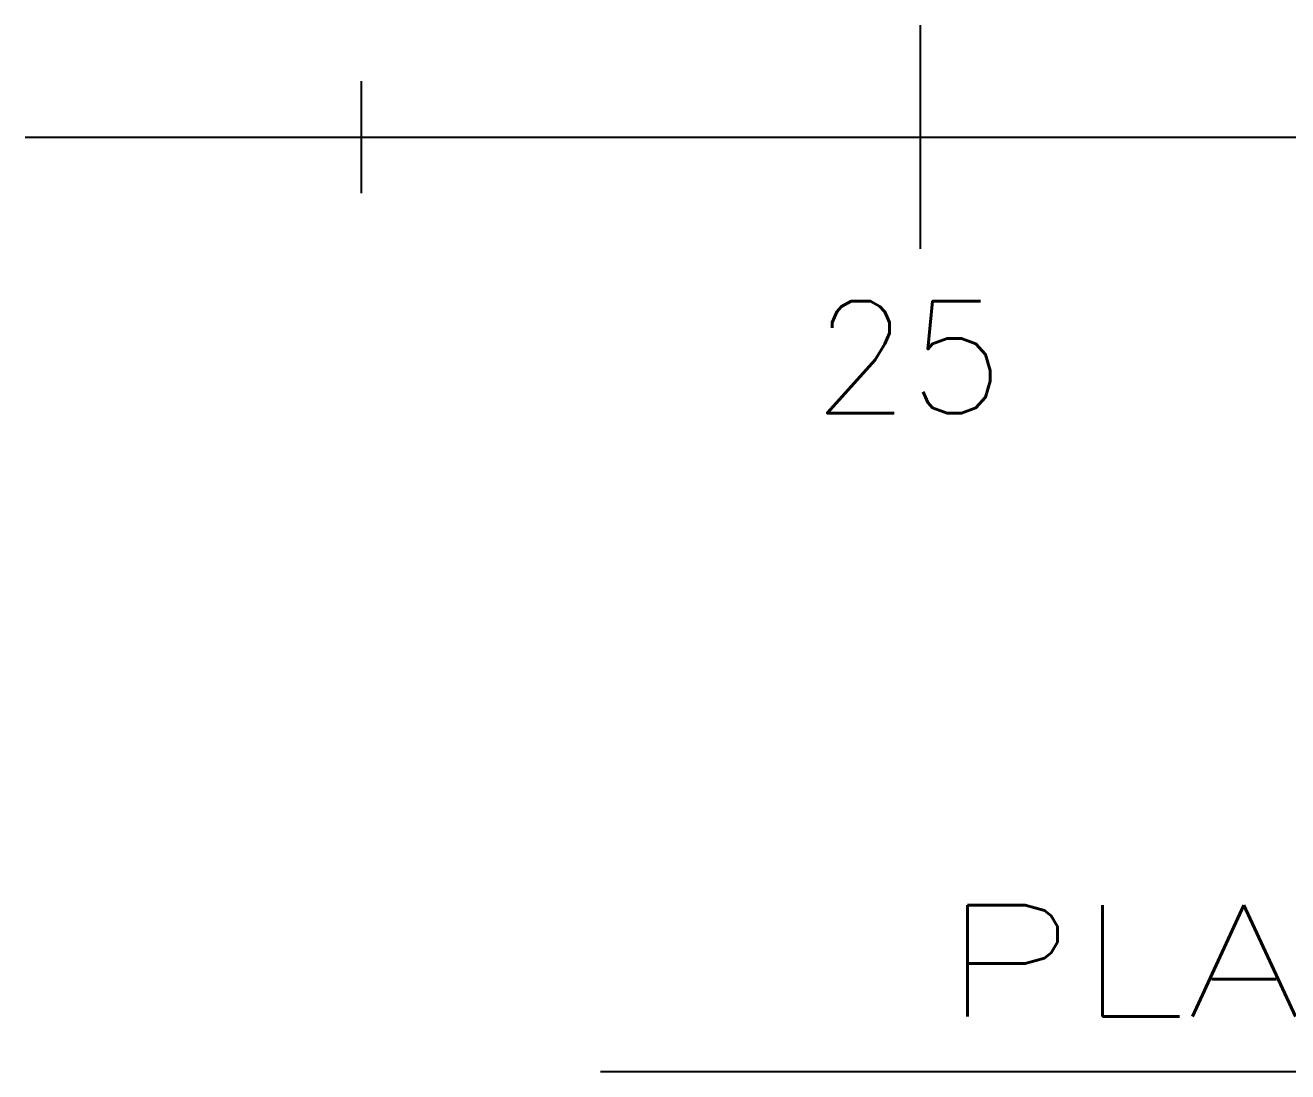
# Model space of a CAD drawing. Extents: x -1361 to 25435, y 363 to 30236.
# Drawn here: x 9634 to 10763, y 16379 to 17314 of the extents above; entities that cross this region are included whole.
import ezdxf
from ezdxf.enums import TextEntityAlignment as Align
from ezdxf.xclip import XClip

# ---------------------------------------------------------------- set-up
doc = ezdxf.new("R2010")
doc.units = 0
doc.header["$LTSCALE"] = 150
doc.header["$XCLIPFRAME"] = 0
doc.linetypes.add('CENTER', pattern=[3, 2.5, -0.25, 0, -0.25])
doc.layers.get('0').update_dxf_attribs({"linetype": 'CONTINUOUS'})
doc.layers.add('S0CO1', color=1, linetype='CONTINUOUS')
doc.layers.add('S0TX2', color=2, linetype='CONTINUOUS')
doc.styles.add('18', font='romans', dxfattribs={"height": 180})
doc.styles.add('ROMANS', font='romans.shx', dxfattribs={"height": 50})

# ---------------------------------------------------------------- blocks, each defined once
blk = doc.blocks.new('A$C64097268')
for p, q in [((12500, -100), (12500, 100)), ((12000, -50), (12000, 50)), ((-2758.9, 0), (35128.7, 0))]:
    blk.add_line(p, q)
at = {"layer": 'S0TX2', "style": '18'}
blk.add_text('25', height=100, dxfattribs=at).set_placement((12403.8, -246.7))

msp = doc.modelspace()

# ---------------------------------------------------------------- linework, layer by layer
at = {"layer": 'S0TX2', "color": 1}
msp.add_line((13105.477, 16378.802), (10148.48, 16378.802), dxfattribs=at)

# ---------------------------------------------------------------- block references
at = {"layer": 'S0CO1', "linetype": 'CENTER'}
ref = msp.add_blockref('A$C64097268', (-2065.303, 17214.326), dxfattribs=at)
XClip(ref).set_block_clipping_path([(11699.410217649, -312.5457374218), (15328.4782460998, 151.0262488693)])

# ---------------------------------------------------------------- texts
at = {"layer": 'S0TX2', "color": 4, "style": 'ROMANS', "width": 1.35}
msp.add_text('PLAN VIEW OF PLATFORM ', height=99.4, dxfattribs=at).set_placement((11626.978, 16477.997), align=Align.MIDDLE)

doc.saveas('drawing.dxf')
